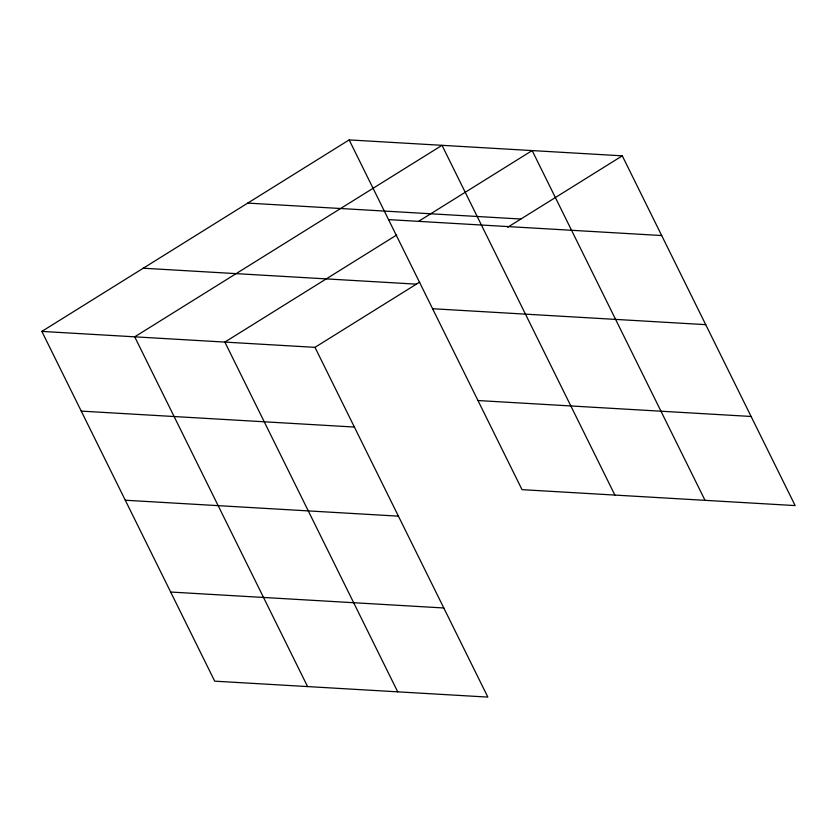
<?xml version="1.0" encoding="UTF-8"?>
<svg xmlns="http://www.w3.org/2000/svg" width="837" height="837" viewBox="0 0 837 837"><rect width="100%" height="100%" fill="white"/><g stroke="black" fill="none" stroke-linecap="round" stroke-linejoin="round"><path stroke-width="1.26" d="M41.85 331.41L314.984 347.345L487.845 697.095L214.711 681.161L41.85 331.41L349.155 139.905L622.289 155.839L795.15 505.59L522.016 489.655L349.155 139.905M396.654 235.019L224.85 342.082L397.711 691.833M418.646 221.313L532.154 150.576L705.016 500.327M314.984 347.345L419.703 282.09M507.682 227.256L622.289 155.839M247.742 203.098L520.886 219.032M388.546 219.608L661.68 235.542M143.263 268.217L416.397 284.151M432.593 308.727L705.727 324.651M477.969 400.536L751.103 416.47M81.241 411.113L354.375 427.048M125.288 500.233L398.422 516.157M170.664 592.041L443.798 607.976M614.881 495.075L442.02 145.324L134.715 336.83L307.577 686.581"/></g></svg>
